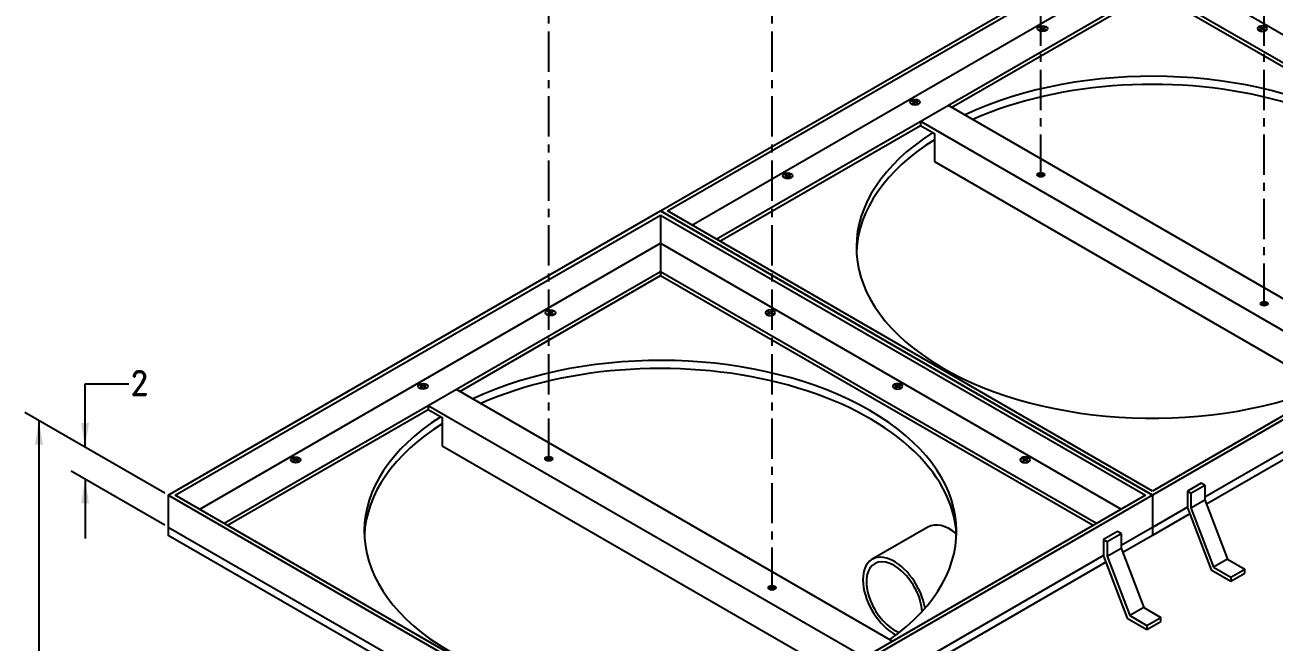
# Model space of a CAD drawing. Extents: x -30 to 91, y -49 to 106.
# Drawn here: x -26.9 to 50.6, y 3.2 to 41.4 of the extents above; entities that cross this region are included whole.
import ezdxf

# ---------------------------------------------------------------- set-up
doc = ezdxf.new("R2010")
doc.units = 0
doc.header["$LTSCALE"] = 2
doc.header["$MEASUREMENT"] = 0
doc.linetypes.add('CENTER', pattern=[2, 1.25, -0.25, 0.25, -0.25])
doc.layers.add('OBJECTS', color=3, linetype='CONTINUOUS')
doc.styles.add('ITALICC', font='ITALICC')
doc.styles.add('ROMAND', font='ROMAND.SHX', dxfattribs={"width": 0.9})
doc.dimstyles.get("Standard").update_dxf_attribs({"dimtxt": 1.5, "dimasz": 1.5, "dimexe": 1.5, "dimexo": 0.125, "dimgap": 0.125, "dimtad": 0, "dimtih": 1, "dimtoh": 1, "dimdec": 4, "dimzin": 0, "dimdsep": 46, "dimlunit": 5, "dimtxsty": 'ITALICC', "dimcen": 0.0625, "dimadec": 0, "dimazin": 0, "dimtfac": 1, "dimtdec": 4, "dimtofl": 0, "dimtmove": 0, "dimatfit": 3, "dimfxl": 0, "dimfrac": 2, "dimtolj": 1, "dimtzin": 0, "dimarcsym": 0})

msp = doc.modelspace()

# ---------------------------------------------------------------- linework, layer by layer
at = {"layer": 'OBJECTS', "color": 7, "linetype": 'CENTER'}
for p, q in [((49.96, 24.14), (49.96, 69.269)), ((36.103, 32.14), (36.103, 54.103)), ((5.576, 14.515), (5.576, 44.478)), ((19.432, 6.515), (19.432, 44.478))]:
    msp.add_line(p, q, dxfattribs=at)
at = {"layer": 'OBJECTS', "color": 7}
for p, q in [((12.504, 29.89), (43.031, 47.515)), ((12.937, 29.89), (43.031, 47.265)), ((14.453, 29.015), (43.031, 45.515)), ((43.031, 45.515), (71.61, 29.015)), ((15.968, 28.14), (43.031, 43.765)), ((30.582, 36.327), (43.031, 43.515)), ((43.031, 43.765), (70.095, 28.14)), ((43.031, 43.515), (69.878, 28.015)), ((35.978, 41.317), (36.177, 41.202)), ((35.978, 41.087), (36.177, 41.202)), ((36.012, 41.337), (36.211, 41.222)), ((36.012, 41.067), (36.211, 41.182)), ((36.211, 41.222), (36.411, 41.337)), ((36.211, 41.182), (36.411, 41.067)), ((36.246, 41.202), (36.445, 41.317)), ((36.246, 41.202), (36.445, 41.087)), ((49.817, 41.202), (49.618, 41.317)), ((49.817, 41.202), (49.618, 41.087)), ((49.851, 41.222), (49.652, 41.337)), ((49.851, 41.182), (49.652, 41.067)), ((50.051, 41.337), (49.851, 41.222)), ((50.051, 41.067), (49.851, 41.182)), ((50.085, 41.317), (49.886, 41.202)), ((50.085, 41.087), (49.886, 41.202)), ((28.073, 36.754), (28.272, 36.639)), ((28.073, 36.524), (28.272, 36.639)), ((28.108, 36.774), (28.307, 36.659)), ((28.108, 36.504), (28.307, 36.619)), ((28.307, 36.659), (28.506, 36.774)), ((28.307, 36.619), (28.506, 36.504)), ((28.342, 36.639), (28.541, 36.754)), ((28.342, 36.639), (28.541, 36.524)), ((30.366, 36.452), (57.429, 20.827)), ((16.185, 28.015), (28.634, 35.202)), ((28.634, 35.452), (55.697, 19.827)), ((28.634, 35.452), (28.634, 35.202)), ((28.634, 35.202), (29.5, 34.702)), ((29.5, 34.702), (29.5, 32.952)), ((29.5, 32.952), (53.965, 18.827)), ((20.169, 32.19), (20.368, 32.075)), ((20.169, 31.96), (20.368, 32.075)), ((20.203, 32.21), (20.403, 32.095)), ((20.203, 31.94), (20.403, 32.055)), ((20.403, 32.095), (20.602, 32.21)), ((20.403, 32.055), (20.602, 31.94)), ((20.437, 32.075), (20.636, 32.19)), ((20.437, 32.075), (20.636, 31.96)), ((-18.023, 12.265), (12.504, 29.89)), ((-17.59, 12.265), (12.504, 29.64)), ((12.504, 29.89), (43.031, 12.265)), ((43.031, 12.265), (12.504, 29.89)), ((12.504, 29.64), (42.598, 12.265)), ((12.504, 29.64), (12.504, 25.89)), ((12.504, 29.64), (12.504, 27.39)), ((43.031, 12.515), (12.937, 29.89)), ((73.126, 29.89), (43.031, 12.515)), ((73.559, 29.89), (43.031, 12.265)), ((-16.075, 11.39), (12.504, 27.89)), ((12.504, 27.89), (41.083, 11.39)), ((-14.559, 10.515), (12.504, 26.14)), ((0.055, 18.702), (12.504, 25.89)), ((12.504, 26.14), (39.567, 10.515)), ((12.504, 25.89), (39.351, 10.39)), ((70.528, 26.14), (46.279, 12.14)), ((70.674, 25.724), (46.384, 11.701)), ((5.45, 23.692), (5.649, 23.577)), ((5.45, 23.462), (5.649, 23.577)), ((5.485, 23.712), (5.684, 23.597)), ((5.485, 23.442), (5.684, 23.557)), ((5.684, 23.597), (5.883, 23.712)), ((5.684, 23.557), (5.883, 23.442)), ((5.719, 23.577), (5.918, 23.692)), ((5.719, 23.577), (5.918, 23.462)), ((19.289, 23.577), (19.09, 23.692)), ((19.289, 23.577), (19.09, 23.462)), ((19.324, 23.597), (19.125, 23.712)), ((19.324, 23.557), (19.125, 23.442)), ((19.523, 23.712), (19.324, 23.597)), ((19.523, 23.442), (19.324, 23.557)), ((19.558, 23.692), (19.359, 23.577)), ((19.558, 23.462), (19.359, 23.577)), ((-2.454, 19.129), (-2.255, 19.014)), ((-2.454, 18.899), (-2.255, 19.014)), ((-2.42, 19.149), (-2.22, 19.034)), ((-2.42, 18.879), (-2.22, 18.994)), ((-2.22, 19.034), (-2.021, 19.149)), ((-2.22, 18.994), (-2.021, 18.879)), ((-2.186, 19.014), (-1.987, 19.129)), ((-2.186, 19.014), (-1.987, 18.899)), ((-0.162, 18.827), (26.902, 3.202)), ((27.194, 19.014), (26.995, 19.129)), ((27.194, 19.014), (26.995, 18.899)), ((27.228, 19.034), (27.029, 19.149)), ((27.228, 18.994), (27.029, 18.879)), ((27.428, 19.149), (27.228, 19.034)), ((27.428, 18.879), (27.228, 18.994)), ((27.462, 19.129), (27.263, 19.014)), ((27.462, 18.899), (27.263, 19.014)), ((-1.894, 17.827), (25.17, 2.202)), ((-1.894, 17.827), (-1.894, 17.577)), ((-18.24, 12.39), (-26.916, 17.399)), ((-14.343, 10.39), (-1.894, 17.577)), ((-1.894, 17.577), (-1.028, 17.077)), ((-1.028, 17.077), (-1.028, 15.327)), ((-1.028, 15.327), (23.438, 1.202)), ((-10.359, 14.565), (-10.16, 14.45)), ((-10.359, 14.335), (-10.16, 14.45)), ((-10.324, 14.585), (-10.125, 14.47)), ((-10.324, 14.315), (-10.125, 14.43)), ((-10.125, 14.47), (-9.926, 14.585)), ((-10.125, 14.43), (-9.926, 14.315)), ((-10.09, 14.45), (-9.891, 14.565)), ((-10.09, 14.45), (-9.891, 14.335)), ((35.098, 14.45), (34.899, 14.565)), ((35.098, 14.45), (34.899, 14.335)), ((35.133, 14.47), (34.934, 14.585)), ((35.133, 14.43), (34.934, 14.315)), ((35.332, 14.585), (35.133, 14.47)), ((35.332, 14.315), (35.133, 14.43)), ((35.367, 14.565), (35.168, 14.45)), ((35.367, 14.335), (35.168, 14.45)), ((-18.24, 10.39), (-24.054, 13.747)), ((46.063, 13.015), (45.197, 12.515)), ((45.197, 12.515), (45.413, 12.39)), ((45.197, 12.515), (45.197, 11.484)), ((45.413, 12.39), (46.279, 12.89)), ((46.279, 12.89), (46.063, 13.015)), ((46.279, 12.89), (46.279, 11.977)), ((12.504, -5.36), (-18.023, 12.265)), ((-18.023, 12.265), (-18.023, 9.765)), ((12.504, -5.11), (-17.59, 12.265)), ((43.031, 12.265), (12.504, -5.36)), ((42.598, 12.265), (12.504, -5.11)), ((43.031, 12.265), (43.031, 9.765)), ((43.031, 12.265), (43.031, 9.765)), ((45.413, 12.39), (45.413, 11.477)), ((45.413, 11.477), (46.279, 11.977)), ((46.279, 11.977), (47.683, 8.287)), ((45.197, 11.515), (43.031, 10.265)), ((45.343, 11.099), (43.031, 9.765)), ((45.197, 11.484), (46.665, 7.625)), ((45.413, 11.477), (46.817, 7.787)), ((12.504, -7.36), (-18.023, 10.265)), ((29.103, 10.281), (25.639, 8.281)), ((43.031, 10.265), (41.083, 9.14)), ((12.504, -7.86), (-18.023, 9.765)), ((40.866, 10.015), (40, 9.515)), ((40, 9.515), (40.217, 9.39)), ((40, 9.515), (40, 8.484)), ((40.217, 9.39), (41.083, 9.89)), ((40.217, 9.39), (40.217, 8.477)), ((41.083, 9.89), (40.866, 10.015)), ((41.083, 9.89), (41.083, 8.977)), ((43.031, 9.765), (41.188, 8.701)), ((40.217, 8.477), (41.083, 8.977)), ((41.083, 8.977), (42.487, 5.287)), ((40, 8.515), (15.752, -5.485)), ((40.147, 8.099), (15.857, -5.924)), ((40, 8.484), (41.469, 4.625)), ((40.217, 8.477), (41.621, 4.787)), ((47.683, 8.287), (46.817, 7.787)), ((46.817, 7.787), (47.886, 7.169)), ((47.683, 8.287), (48.752, 7.669)), ((46.665, 7.625), (47.886, 6.92)), ((47.886, 7.169), (48.752, 7.669)), ((47.886, 6.92), (48.752, 7.42)), ((47.886, 7.169), (47.886, 6.92)), ((48.752, 7.42), (48.752, 7.669)), ((42.487, 5.287), (41.621, 4.787)), ((41.621, 4.787), (42.69, 4.169)), ((42.487, 5.287), (43.556, 4.669)), ((42.69, 4.169), (43.556, 4.669)), ((43.556, 4.42), (43.556, 4.669)), ((41.469, 4.625), (42.69, 3.92)), ((42.69, 3.92), (43.556, 4.42)), ((42.69, 4.169), (42.69, 3.92))]:
    msp.add_line(p, q, dxfattribs=at)
for centre, major_axis in [((36.211, 41.202), (-0.306, 0)), ((28.307, 36.639), (-0.306, 0)), ((20.403, 32.075), (-0.306, 0)), ((36.103, 32.14), (-0.23, 0)), ((49.96, 24.14), (-0.23, 0)), ((5.684, 23.577), (-0.306, 0)), ((-2.22, 19.014), (-0.306, 0)), ((-10.125, 14.45), (-0.306, 0)), ((5.576, 14.515), (-0.23, 0)), ((19.432, 6.515), (-0.23, 0))]:
    msp.add_ellipse(centre, major_axis=major_axis, ratio=0.57735, dxfattribs=at)
at = {"layer": 'OBJECTS', "color": 7, "extrusion": (0, 0, -1)}
for centre in [(49.851, 41.202), (19.324, 23.577), (27.228, 19.014), (35.133, 14.45)]:
    msp.add_ellipse(centre, major_axis=(0.306, 0), ratio=0.57735, dxfattribs=at)
at = {"layer": 'OBJECTS', "color": 7}
for centre, major_axis, start_param, end_param in [((43.031, 27.64), (-18.371, 0), 8.739547, 11.680805), ((43.031, 27.14), (-18.371, 0), 3.165165, 5.364056), ((43.031, 27.64), (-18.371, 0), 5.547808, 8.471932), ((43.031, 27.14), (-18.371, 0), 5.540373, 6.259613), ((36.103, 32.074), (-0.23, 0), 3.393893, 6.030885), ((36.103, 32.012), (-0.23, 0), 3.645079, 5.779699), ((36.103, 31.955), (-0.23, 0), 3.914147, 5.51063), ((49.96, 24.074), (-0.23, 0), 3.393893, 6.030885), ((49.96, 24.012), (-0.23, 0), 3.645079, 5.779699), ((49.96, 23.955), (-0.23, 0), 3.914147, 5.51063), ((12.504, 10.015), (-18.371, 0), 8.739547, 11.680805), ((12.504, 9.515), (-18.371, 0), 3.165165, 5.364056), ((12.504, 10.015), (-18.371, 0), 5.547808, 8.471932), ((12.504, 9.515), (-18.371, 0), 5.540373, 6.259613), ((5.576, 14.449), (-0.23, 0), 3.393893, 6.030885), ((5.576, 14.387), (-0.23, 0), 3.645079, 5.779699), ((5.576, 14.33), (-0.23, 0), 3.914147, 5.51063), ((30.481, 7.894), (1.378, -2.386), 2.153507, 3.141593), ((27.017, 5.894), (1.378, -2.386), 0.993306, 5.55008), ((27.017, 5.894), (1.225, -2.121), 0.864883, 5.676778), ((19.432, 6.449), (-0.23, 0), 3.393893, 6.030885), ((19.432, 6.387), (-0.23, 0), 3.645079, 5.779699), ((19.432, 6.33), (-0.23, 0), 3.914147, 5.51063)]:
    msp.add_ellipse(centre, major_axis=major_axis, ratio=0.57735, start_param=start_param, end_param=end_param, dxfattribs=at)

# ---------------------------------------------------------------- texts
at = {"layer": 'OBJECTS', "color": 7, "style": 'ROMAND', "width": 0.9}
msp.add_text('2', height=1.5, dxfattribs=at).set_placement((-20.393, 18.463))

# ---------------------------------------------------------------- leaders
at = {"layer": 'OBJECTS', "color": 7}
for points in [[(-23.188, 15.247), (-23.188, 19.168), (-20.466, 19.168)], [(-26.05, 16.899), (-26.05, -6.92)], [(-23.188, 13.247), (-23.188, 9.573)]]:
    msp.add_leader(points, dimstyle='Standard', dxfattribs=at)

doc.saveas('drawing.dxf')
